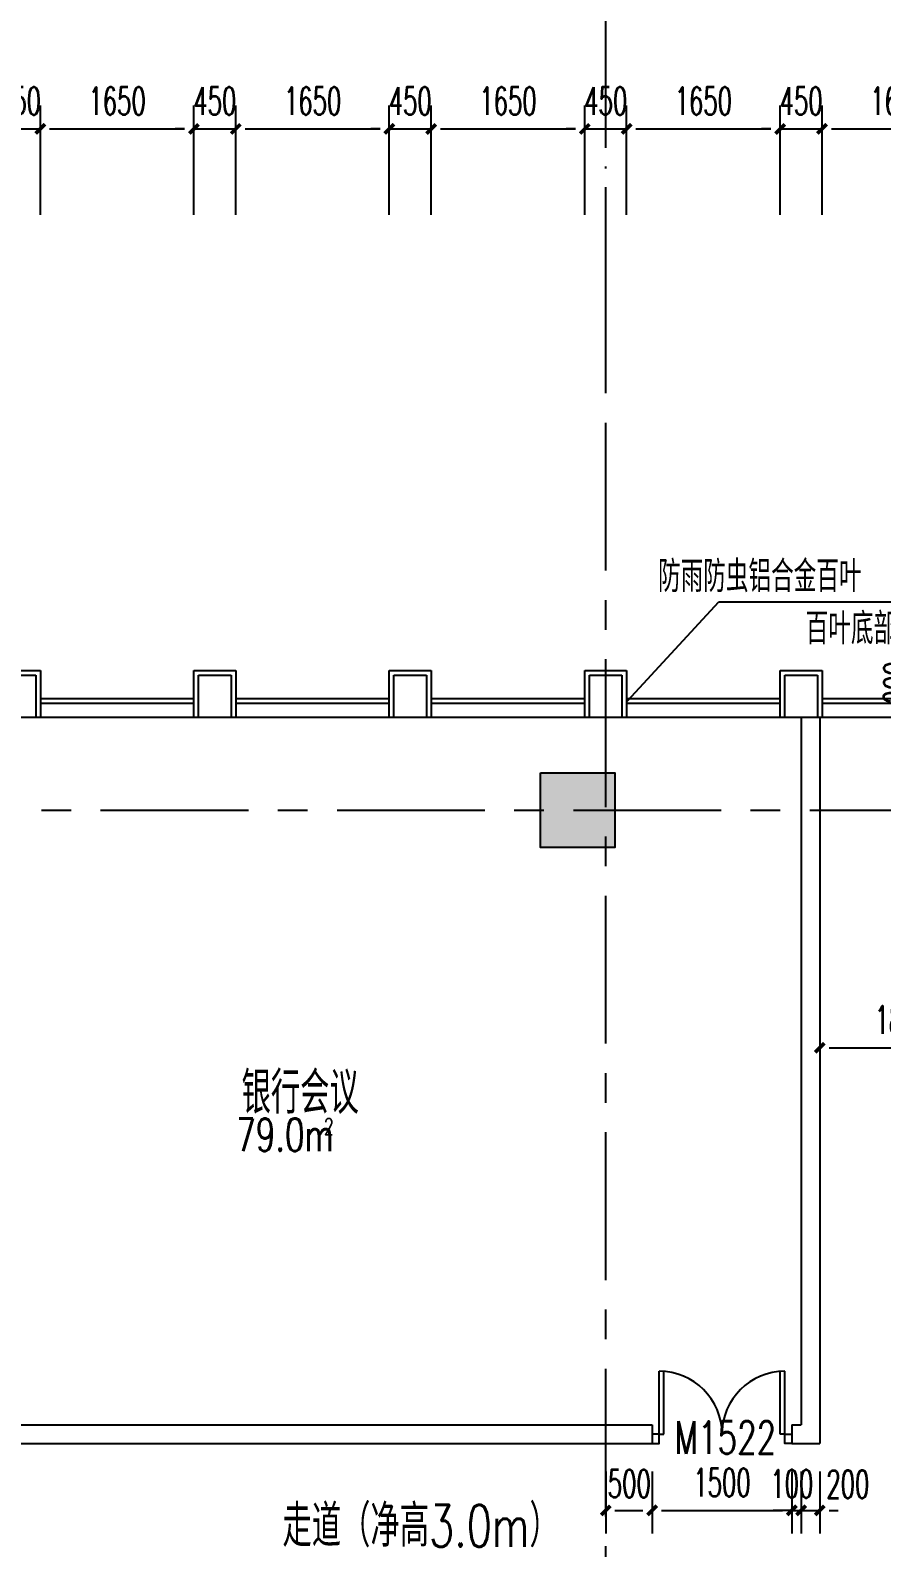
# Model space of a CAD drawing. Extents: x 824790 to 973415, y 4290613 to 4374713.
# Drawn here: x 879327 to 888476, y 4339276 to 4355572 of the extents above; entities that cross this region are included whole.
import ezdxf

# ---------------------------------------------------------------- set-up
doc = ezdxf.new("R2010")
doc.units = 0
doc.header["$LTSCALE"] = 1000
doc.header["$MEASUREMENT"] = 0
for name, pattern in [('ACAD_ISO08W100', [36, 24, -3, 6, -3]), ('CENTER', [50.8, 31.75, -6.35, 6.35, -6.35]), ('DOTE', [2.42, 2, -0.2, 0.02, -0.2])]:
    doc.linetypes.add(name, pattern=pattern)
doc.layers.get('0').update_dxf_attribs({"color": 255, "linetype": 'CONTINUOUS'})
for name, color, linetype in [('A-AREA-TEXT', 6, 'CONTINUOUS'), ('A-AXIS', 3, 'CONTINUOUS'), ('A-DIM', 201, 'CONTINUOUS'), ('A-DOTE', 8, 'ACAD_ISO08W100'), ('A-FIN-GRAN', 34, 'CONTINUOUS'), ('A-NOTE', 150, 'CONTINUOUS'), ('A-TEXT-CN', 31, 'CONTINUOUS'), ('A-WALL', 2, 'CONTINUOUS'), ('A-WINDOW', 4, 'CONTINUOUS'), ('A-WINDOW-TEXT', 93, 'CONTINUOUS'), ('DOTE', 17, 'DOTE'), ('HATCH-F252', 252, 'CONTINUOUS'), ('PUB_TEXT', 7, 'CONTINUOUS'), ('S-COLUMN', 1, 'CONTINUOUS'), ('WINDOW', 4, 'CONTINUOUS'), ('柱子', 9, 'CONTINUOUS')]:
    doc.layers.add(name, color=color, linetype=linetype)
doc.styles.add('_HZTXT', font='tjromans.shx', dxfattribs={"width": 0.7, "bigfont": 'tjhztxt.shx'})
doc.styles.add('_TCH_DIM', font='SIMPLEX', dxfattribs={"bigfont": 'GBCBIG'})
doc.styles.add('DIM_FONT', font='SIMPLEX.shx', dxfattribs={"width": 0.6, "bigfont": 'GBCBIG.shx'})
doc.styles.add('PRC-S', font='TJROMANS.shx', dxfattribs={"width": 0.7, "bigfont": 'hztxt.shx'})
doc.dimstyles.new('DIM100', dxfattribs={"dimscale": 100, "dimtxt": 3, "dimasz": 0.01, "dimexe": 1, "dimexo": 1, "dimgap": 1, "dimtad": 1, "dimdec": 0, "dimzin": 0, "dimdsep": 46, "dimtxsty": 'DIM_FONT', "dimblk1": 'h-_DIMX', "dimblk2": 'h-_DIMX', "dimsah": 1, "dimcen": 0.01, "dimclrd": 256, "dimclre": 256, "dimclrt": 7, "dimadec": 3, "dimazin": 0, "dimtfac": 1, "dimtdec": 0, "dimtix": 1, "dimtmove": 2, "dimatfit": 3, "dimldrblk": 'h-_DIMX', "dimfxl": 0, "dimtolj": 1, "dimtzin": 5, "dimarcsym": 0})
doc.dimstyles.new('DIMN', dxfattribs={"dimtxt": 300, "dimasz": 100, "dimexe": 250, "dimexo": 300, "dimgap": 150, "dimtad": 1, "dimdec": 0, "dimzin": 0, "dimdsep": 46, "dimtxsty": 'DIM_FONT', "dimblk": 'h-_ArchTick', "dimcen": 0.09, "dimclrt": 7, "dimazin": 2, "dimtfac": 1, "dimtdec": 0, "dimtix": 1, "dimtmove": 2, "dimatfit": 3, "dimfxl": 0, "dimtolj": 1, "dimtzin": 0, "dimarcsym": 0})

# ---------------------------------------------------------------- blocks, each defined once
blk = doc.blocks.new('h-_DIMX')
blk.add_line((-150, 0), (150, 0))
at = {"const_width": 50}
blk.add_lwpolyline([(-70, -70), (70, 70)], dxfattribs=at)
blk = doc.blocks.new('h-2层裙房幕墙')
at = {"layer": 'A-FIN-GRAN'}
for p, q in [((777586, 4036435), (778036, 4036435)), ((777636, 4036385), (777986, 4036385)), ((777986, 4036385), (777986, 4035935)), ((778036, 4036435), (778036, 4035935)), ((779686, 4035935), (779686, 4036435)), ((779686, 4036435), (780136, 4036435)), ((779736, 4035935), (779736, 4036385)), ((779736, 4036385), (780086, 4036385)), ((780086, 4036385), (780086, 4035935)), ((780136, 4036435), (780136, 4035935)), ((781786, 4035935), (781786, 4036435)), ((781786, 4036435), (782236, 4036435)), ((781836, 4035935), (781836, 4036385)), ((781836, 4036385), (782186, 4036385)), ((782186, 4036385), (782186, 4035935)), ((782236, 4036435), (782236, 4035935)), ((783886, 4035935), (783886, 4036435)), ((783886, 4036435), (784336, 4036435)), ((783886, 4035935), (783886, 4036435)), ((783886, 4036435), (784336, 4036435)), ((783936, 4035935), (783936, 4036385)), ((783936, 4036385), (784286, 4036385)), ((783936, 4035935), (783936, 4036385)), ((783936, 4036385), (784286, 4036385)), ((784286, 4036385), (784286, 4035935)), ((784286, 4036385), (784286, 4035935)), ((784336, 4036435), (784336, 4035935)), ((784336, 4036435), (784336, 4035935)), ((785986, 4035935), (785986, 4036435)), ((785986, 4036435), (786436, 4036435)), ((786036, 4035935), (786036, 4036385)), ((786036, 4036385), (786386, 4036385)), ((786386, 4036385), (786386, 4035935)), ((786436, 4036435), (786436, 4035935))]:
    blk.add_line(p, q, dxfattribs=at)
at = {"layer": 'WINDOW'}
for p, q in [((778036, 4036135), (779686, 4036135)), ((778036, 4036085), (779686, 4036085)), ((780136, 4036135), (781786, 4036135)), ((780136, 4036085), (781786, 4036085)), ((782236, 4036135), (783886, 4036135)), ((782236, 4036085), (783886, 4036085)), ((784336, 4036135), (785986, 4036135)), ((784336, 4036085), (785986, 4036085)), ((786436, 4036135), (788086, 4036135)), ((786436, 4036085), (788086, 4036085)), ((740234, 4035935), (801136, 4035935)), ((778036, 4035935), (779686, 4035935)), ((780136, 4035935), (781786, 4035935)), ((782236, 4035935), (783886, 4035935)), ((784336, 4035935), (785986, 4035935)), ((786436, 4035935), (788086, 4035935))]:
    blk.add_line(p, q, dxfattribs=at)
blk = doc.blocks.new('h-D15')
for p, q in [((75, 0), (75, 675)), ((125, 0), (125, 673.145601)), ((1375, 0), (1375, 673.145601)), ((1425, 0), (1425, 675)), ((75, 0), (125, 0)), ((1425, 0), (1375, 0))]:
    blk.add_line(p, q)
for points in [[(75, 0), (0, 0), (0, -100), (75, -100)], [(1425, 0), (1500, 0), (1500, -100), (1425, -100)]]:
    blk.add_lwpolyline(points, close=True)
for centre, start, end in [((75, 0), 0, 90), ((1425, 0), 90, 180)]:
    blk.add_arc(centre, 675, start, end)
blk = doc.blocks.new('h-qwwe')
at = {"layer": 'HATCH-F252'}
blk.add_hatch(color=256, dxfattribs=at).paths.add_polyline_path([(-400, 400), (400, 400), (400, -400), (-400, -400)])
at = {"layer": 'S-COLUMN', "color": 1}
blk.add_lwpolyline([(-400, 400), (400, 400), (400, -400), (-400, -400)], close=True, dxfattribs=at)
blk = doc.blocks.new('h-800zhu')
at = {"layer": '柱子'}
blk.add_blockref('h-qwwe', (-2555429, -1387131), dxfattribs=at)
blk = doc.blocks.new('h-_ArchTick')
at = {"color": 0, "linetype": 'ByBlock', "const_width": 0.4}
blk.add_lwpolyline([(-0.5, -0.5), (0.5, 0.5)], dxfattribs=at)
blk = doc.blocks.new('*D227')
at = {"layer": 'A-DIM', "color": 0, "lineweight": -2, "transparency": 16777216}
for p, q in [((888995, 4348295), (888995, 4348395)), ((889310, 4348195), (888745, 4348195)), ((888995, 4347995), (888995, 4348195)), ((889310, 4347995), (888745, 4347995)), ((888995, 4347895), (888995, 4347795))]:
    blk.add_line(p, q, dxfattribs=at)
at = {"layer": 'A-DIM', "color": 0, "lineweight": -2, "transparency": 16777216, "xscale": 100, "yscale": 100, "zscale": 100}
for p, rotation in [((888995, 4348195), 270), ((888995, 4347995), 90)]:
    blk.add_blockref('h-_ArchTick', p, dxfattribs=dict(at, rotation=rotation))
at = {"layer": 'A-DIM', "color": 7, "transparency": 16777216, "insert": (888650, 4348565), "char_height": 300, "attachment_point": 5, "rotation": 90, "style": 'DIM_FONT'}
blk.add_mtext('\\A1;200', dxfattribs=at)
blk = doc.blocks.new('*D393')
at = {"layer": 'A-DIM', "color": 0, "lineweight": -2, "transparency": 16777216}
for p, q in [((887835, 4353589), (887835, 4354763)), ((889485, 4353589), (889485, 4354763)), ((887935, 4354513), (889385, 4354513))]:
    blk.add_line(p, q, dxfattribs=at)
at = {"layer": 'A-DIM', "color": 0, "lineweight": -2, "transparency": 16777216, "xscale": 100, "yscale": 100, "zscale": 100, "rotation": 180}
blk.add_blockref('h-_ArchTick', (887835, 4354513), dxfattribs=at)
at = {"layer": 'A-DIM', "color": 0, "lineweight": -2, "transparency": 16777216, "xscale": 100, "yscale": 100, "zscale": 100}
blk.add_blockref('h-_ArchTick', (889485, 4354513), dxfattribs=at)
at = {"layer": 'A-DIM', "color": 7, "transparency": 16777216, "insert": (888660, 4354813), "char_height": 300, "attachment_point": 5, "style": 'DIM_FONT'}
blk.add_mtext('\\A1;1650', dxfattribs=at)
blk = doc.blocks.new('*D394')
at = {"layer": 'A-DIM', "color": 0, "lineweight": -2, "transparency": 16777216}
for p, q in [((887385, 4353589), (887385, 4354763)), ((887835, 4353589), (887835, 4354763)), ((887285, 4354513), (887185, 4354513)), ((887385, 4354513), (887835, 4354513)), ((887935, 4354513), (888035, 4354513))]:
    blk.add_line(p, q, dxfattribs=at)
at = {"layer": 'A-DIM', "color": 0, "lineweight": -2, "transparency": 16777216, "xscale": 100, "yscale": 100, "zscale": 100}
blk.add_blockref('h-_ArchTick', (887385, 4354513), dxfattribs=at)
at = {"layer": 'A-DIM', "color": 0, "lineweight": -2, "transparency": 16777216, "xscale": 100, "yscale": 100, "zscale": 100, "rotation": 180}
blk.add_blockref('h-_ArchTick', (887835, 4354513), dxfattribs=at)
at = {"layer": 'A-DIM', "color": 7, "transparency": 16777216, "insert": (887610, 4354813), "char_height": 300, "attachment_point": 5, "style": 'DIM_FONT'}
blk.add_mtext('\\A1;450', dxfattribs=at)
blk = doc.blocks.new('*D395')
at = {"layer": 'A-DIM', "color": 0, "lineweight": -2, "transparency": 16777216}
for p, q in [((885735, 4353589), (885735, 4354763)), ((887385, 4353589), (887385, 4354763)), ((885835, 4354513), (887285, 4354513))]:
    blk.add_line(p, q, dxfattribs=at)
at = {"layer": 'A-DIM', "color": 0, "lineweight": -2, "transparency": 16777216, "xscale": 100, "yscale": 100, "zscale": 100, "rotation": 180}
blk.add_blockref('h-_ArchTick', (885735, 4354513), dxfattribs=at)
at = {"layer": 'A-DIM', "color": 0, "lineweight": -2, "transparency": 16777216, "xscale": 100, "yscale": 100, "zscale": 100}
blk.add_blockref('h-_ArchTick', (887385, 4354513), dxfattribs=at)
at = {"layer": 'A-DIM', "color": 7, "transparency": 16777216, "insert": (886560, 4354813), "char_height": 300, "attachment_point": 5, "style": 'DIM_FONT'}
blk.add_mtext('\\A1;1650', dxfattribs=at)
blk = doc.blocks.new('*D396')
at = {"layer": 'A-DIM', "color": 0, "lineweight": -2, "transparency": 16777216}
for p, q in [((885285, 4353589), (885285, 4354763)), ((885735, 4353589), (885735, 4354763)), ((885185, 4354513), (885085, 4354513)), ((885285, 4354513), (885735, 4354513)), ((885835, 4354513), (885935, 4354513))]:
    blk.add_line(p, q, dxfattribs=at)
at = {"layer": 'A-DIM', "color": 0, "lineweight": -2, "transparency": 16777216, "xscale": 100, "yscale": 100, "zscale": 100}
blk.add_blockref('h-_ArchTick', (885285, 4354513), dxfattribs=at)
at = {"layer": 'A-DIM', "color": 0, "lineweight": -2, "transparency": 16777216, "xscale": 100, "yscale": 100, "zscale": 100, "rotation": 180}
blk.add_blockref('h-_ArchTick', (885735, 4354513), dxfattribs=at)
at = {"layer": 'A-DIM', "color": 7, "transparency": 16777216, "insert": (885510, 4354813), "char_height": 300, "attachment_point": 5, "style": 'DIM_FONT'}
blk.add_mtext('\\A1;450', dxfattribs=at)
blk = doc.blocks.new('*D397')
at = {"layer": 'A-DIM', "color": 0, "lineweight": -2, "transparency": 16777216}
for p, q in [((883635, 4353589), (883635, 4354763)), ((885285, 4353589), (885285, 4354763)), ((883735, 4354513), (885185, 4354513))]:
    blk.add_line(p, q, dxfattribs=at)
at = {"layer": 'A-DIM', "color": 0, "lineweight": -2, "transparency": 16777216, "xscale": 100, "yscale": 100, "zscale": 100, "rotation": 180}
blk.add_blockref('h-_ArchTick', (883635, 4354513), dxfattribs=at)
at = {"layer": 'A-DIM', "color": 0, "lineweight": -2, "transparency": 16777216, "xscale": 100, "yscale": 100, "zscale": 100}
blk.add_blockref('h-_ArchTick', (885285, 4354513), dxfattribs=at)
at = {"layer": 'A-DIM', "color": 7, "transparency": 16777216, "insert": (884460, 4354813), "char_height": 300, "attachment_point": 5, "style": 'DIM_FONT'}
blk.add_mtext('\\A1;1650', dxfattribs=at)
blk = doc.blocks.new('*D398')
at = {"layer": 'A-DIM', "color": 0, "lineweight": -2, "transparency": 16777216}
for p, q in [((883185, 4353589), (883185, 4354763)), ((883635, 4353589), (883635, 4354763)), ((883085, 4354513), (882985, 4354513)), ((883185, 4354513), (883635, 4354513)), ((883735, 4354513), (883835, 4354513))]:
    blk.add_line(p, q, dxfattribs=at)
at = {"layer": 'A-DIM', "color": 0, "lineweight": -2, "transparency": 16777216, "xscale": 100, "yscale": 100, "zscale": 100}
blk.add_blockref('h-_ArchTick', (883185, 4354513), dxfattribs=at)
at = {"layer": 'A-DIM', "color": 0, "lineweight": -2, "transparency": 16777216, "xscale": 100, "yscale": 100, "zscale": 100, "rotation": 180}
blk.add_blockref('h-_ArchTick', (883635, 4354513), dxfattribs=at)
at = {"layer": 'A-DIM', "color": 7, "transparency": 16777216, "insert": (883410, 4354813), "char_height": 300, "attachment_point": 5, "style": 'DIM_FONT'}
blk.add_mtext('\\A1;450', dxfattribs=at)
blk = doc.blocks.new('*D399')
at = {"layer": 'A-DIM', "color": 0, "lineweight": -2, "transparency": 16777216}
for p, q in [((881535, 4353589), (881535, 4354763)), ((883185, 4353589), (883185, 4354763)), ((881635, 4354513), (883085, 4354513))]:
    blk.add_line(p, q, dxfattribs=at)
at = {"layer": 'A-DIM', "color": 0, "lineweight": -2, "transparency": 16777216, "xscale": 100, "yscale": 100, "zscale": 100, "rotation": 180}
blk.add_blockref('h-_ArchTick', (881535, 4354513), dxfattribs=at)
at = {"layer": 'A-DIM', "color": 0, "lineweight": -2, "transparency": 16777216, "xscale": 100, "yscale": 100, "zscale": 100}
blk.add_blockref('h-_ArchTick', (883185, 4354513), dxfattribs=at)
at = {"layer": 'A-DIM', "color": 7, "transparency": 16777216, "insert": (882360, 4354813), "char_height": 300, "attachment_point": 5, "style": 'DIM_FONT'}
blk.add_mtext('\\A1;1650', dxfattribs=at)
blk = doc.blocks.new('*D400')
at = {"layer": 'A-DIM', "color": 0, "lineweight": -2, "transparency": 16777216}
for p, q in [((881085, 4353589), (881085, 4354763)), ((881535, 4353589), (881535, 4354763)), ((880985, 4354513), (880885, 4354513)), ((881085, 4354513), (881535, 4354513)), ((881635, 4354513), (881735, 4354513))]:
    blk.add_line(p, q, dxfattribs=at)
at = {"layer": 'A-DIM', "color": 0, "lineweight": -2, "transparency": 16777216, "xscale": 100, "yscale": 100, "zscale": 100}
blk.add_blockref('h-_ArchTick', (881085, 4354513), dxfattribs=at)
at = {"layer": 'A-DIM', "color": 0, "lineweight": -2, "transparency": 16777216, "xscale": 100, "yscale": 100, "zscale": 100, "rotation": 180}
blk.add_blockref('h-_ArchTick', (881535, 4354513), dxfattribs=at)
at = {"layer": 'A-DIM', "color": 7, "transparency": 16777216, "insert": (881310, 4354813), "char_height": 300, "attachment_point": 5, "style": 'DIM_FONT'}
blk.add_mtext('\\A1;450', dxfattribs=at)
blk = doc.blocks.new('*D401')
at = {"layer": 'A-DIM', "color": 0, "lineweight": -2, "transparency": 16777216}
for p, q in [((879435, 4353589), (879435, 4354763)), ((881085, 4353589), (881085, 4354763)), ((879535, 4354513), (880985, 4354513))]:
    blk.add_line(p, q, dxfattribs=at)
at = {"layer": 'A-DIM', "color": 0, "lineweight": -2, "transparency": 16777216, "xscale": 100, "yscale": 100, "zscale": 100, "rotation": 180}
blk.add_blockref('h-_ArchTick', (879435, 4354513), dxfattribs=at)
at = {"layer": 'A-DIM', "color": 0, "lineweight": -2, "transparency": 16777216, "xscale": 100, "yscale": 100, "zscale": 100}
blk.add_blockref('h-_ArchTick', (881085, 4354513), dxfattribs=at)
at = {"layer": 'A-DIM', "color": 7, "transparency": 16777216, "insert": (880260, 4354813), "char_height": 300, "attachment_point": 5, "style": 'DIM_FONT'}
blk.add_mtext('\\A1;1650', dxfattribs=at)
blk = doc.blocks.new('*D402')
at = {"layer": 'A-DIM', "color": 0, "lineweight": -2, "transparency": 16777216}
for p, q in [((878985, 4353589), (878985, 4354763)), ((879435, 4353589), (879435, 4354763)), ((878885, 4354513), (878785, 4354513)), ((878985, 4354513), (879435, 4354513)), ((879535, 4354513), (879635, 4354513))]:
    blk.add_line(p, q, dxfattribs=at)
at = {"layer": 'A-DIM', "color": 0, "lineweight": -2, "transparency": 16777216, "xscale": 100, "yscale": 100, "zscale": 100}
blk.add_blockref('h-_ArchTick', (878985, 4354513), dxfattribs=at)
at = {"layer": 'A-DIM', "color": 0, "lineweight": -2, "transparency": 16777216, "xscale": 100, "yscale": 100, "zscale": 100, "rotation": 180}
blk.add_blockref('h-_ArchTick', (879435, 4354513), dxfattribs=at)
at = {"layer": 'A-DIM', "color": 7, "transparency": 16777216, "insert": (879210, 4354813), "char_height": 300, "attachment_point": 5, "style": 'DIM_FONT'}
blk.add_mtext('\\A1;450', dxfattribs=at)
blk = doc.blocks.new('*D722')
at = {"layer": 'A-DIM', "color": 0, "lineweight": -2, "transparency": 16777216}
for p, q in [((887810, 4344681), (887810, 4344395)), ((889610, 4344681), (889610, 4344395)), ((887910, 4344645), (889510, 4344645))]:
    blk.add_line(p, q, dxfattribs=at)
at = {"layer": 'A-DIM', "color": 0, "lineweight": -2, "transparency": 16777216, "xscale": 100, "yscale": 100, "zscale": 100, "rotation": 180}
blk.add_blockref('h-_ArchTick', (887810, 4344645), dxfattribs=at)
at = {"layer": 'A-DIM', "color": 0, "lineweight": -2, "transparency": 16777216, "xscale": 100, "yscale": 100, "zscale": 100}
blk.add_blockref('h-_ArchTick', (889610, 4344645), dxfattribs=at)
at = {"layer": 'A-DIM', "color": 7, "transparency": 16777216, "insert": (888710, 4344945), "char_height": 300, "attachment_point": 5, "style": 'DIM_FONT'}
blk.add_mtext('\\A1;1800', dxfattribs=at)
blk = doc.blocks.new('*D732')
at = {"layer": 'A-DIM', "color": 0, "lineweight": -2, "transparency": 16777216}
for p, q in [((885510, 4340095), (885510, 4339426)), ((886010, 4340095), (886010, 4339426)), ((885610, 4339676), (885910, 4339676))]:
    blk.add_line(p, q, dxfattribs=at)
at = {"layer": 'A-DIM', "color": 0, "lineweight": -2, "transparency": 16777216, "xscale": 100, "yscale": 100, "zscale": 100, "rotation": 180}
blk.add_blockref('h-_ArchTick', (885510, 4339676), dxfattribs=at)
at = {"layer": 'A-DIM', "color": 0, "lineweight": -2, "transparency": 16777216, "xscale": 100, "yscale": 100, "zscale": 100}
blk.add_blockref('h-_ArchTick', (886010, 4339676), dxfattribs=at)
at = {"layer": 'A-DIM', "color": 7, "transparency": 16777216, "insert": (885764, 4339963), "char_height": 300, "attachment_point": 5, "style": 'DIM_FONT'}
blk.add_mtext('\\A1;500', dxfattribs=at)
blk = doc.blocks.new('*D733')
at = {"layer": 'A-DIM', "color": 0, "lineweight": -2, "transparency": 16777216}
for p, q in [((886010, 4340095), (886010, 4339426)), ((887510, 4340095), (887510, 4339426)), ((886110, 4339676), (887410, 4339676))]:
    blk.add_line(p, q, dxfattribs=at)
at = {"layer": 'A-DIM', "color": 0, "lineweight": -2, "transparency": 16777216, "xscale": 100, "yscale": 100, "zscale": 100, "rotation": 180}
blk.add_blockref('h-_ArchTick', (886010, 4339676), dxfattribs=at)
at = {"layer": 'A-DIM', "color": 0, "lineweight": -2, "transparency": 16777216, "xscale": 100, "yscale": 100, "zscale": 100}
blk.add_blockref('h-_ArchTick', (887510, 4339676), dxfattribs=at)
at = {"layer": 'A-DIM', "color": 7, "transparency": 16777216, "insert": (886760, 4339976), "char_height": 300, "attachment_point": 5, "style": 'DIM_FONT'}
blk.add_mtext('\\A1;1500', dxfattribs=at)
blk = doc.blocks.new('*D734')
at = {"layer": 'A-DIM', "color": 0, "lineweight": -2, "transparency": 16777216}
for p, q in [((887510, 4340095), (887510, 4339426)), ((887610, 4340095), (887610, 4339426)), ((887410, 4339676), (887310, 4339676)), ((887510, 4339676), (887610, 4339676)), ((887710, 4339676), (887810, 4339676))]:
    blk.add_line(p, q, dxfattribs=at)
at = {"layer": 'A-DIM', "color": 0, "lineweight": -2, "transparency": 16777216, "xscale": 100, "yscale": 100, "zscale": 100}
blk.add_blockref('h-_ArchTick', (887510, 4339676), dxfattribs=at)
at = {"layer": 'A-DIM', "color": 0, "lineweight": -2, "transparency": 16777216, "xscale": 100, "yscale": 100, "zscale": 100, "rotation": 180}
blk.add_blockref('h-_ArchTick', (887610, 4339676), dxfattribs=at)
at = {"layer": 'A-DIM', "color": 7, "transparency": 16777216, "insert": (887510, 4339962), "char_height": 300, "attachment_point": 5, "style": 'DIM_FONT'}
blk.add_mtext('\\A1;100', dxfattribs=at)
blk = doc.blocks.new('*D735')
at = {"layer": 'A-DIM', "color": 0, "lineweight": -2, "transparency": 16777216}
for p, q in [((887610, 4340095), (887610, 4339426)), ((887810, 4340095), (887810, 4339426)), ((887510, 4339676), (887410, 4339676)), ((887610, 4339676), (887810, 4339676)), ((887910, 4339676), (888010, 4339676))]:
    blk.add_line(p, q, dxfattribs=at)
at = {"layer": 'A-DIM', "color": 0, "lineweight": -2, "transparency": 16777216, "xscale": 100, "yscale": 100, "zscale": 100}
blk.add_blockref('h-_ArchTick', (887610, 4339676), dxfattribs=at)
at = {"layer": 'A-DIM', "color": 0, "lineweight": -2, "transparency": 16777216, "xscale": 100, "yscale": 100, "zscale": 100, "rotation": 180}
blk.add_blockref('h-_ArchTick', (887810, 4339676), dxfattribs=at)
at = {"layer": 'A-DIM', "color": 7, "transparency": 16777216, "insert": (888113, 4339956), "char_height": 300, "attachment_point": 5, "style": 'DIM_FONT'}
blk.add_mtext('\\A1;200', dxfattribs=at)
blk = doc.blocks.new('h-wrt')
at = {"layer": 'A-DOTE', "linetype": 'CENTER', "ltscale": 0.05}
for p, q in [((-2555128.9, -1784214.6), (-2555128.9, -1744636.2)), ((-2603736, -1751229), (-2483728.3, -1751229))]:
    blk.add_line(p, q, dxfattribs=at)
at = {"layer": 'A-AXIS'}
for base, p1, p2 in [((-2487228.9, -1740710.9), (-2600528.9, -1746536.2), (-2487228.9, -1746636.2)), ((-2555128.9, -1742310.9), (-2563528.9, -1746636.2), (-2555128.9, -1746636.2)), ((-2546728.9, -1742310.9), (-2555128.9, -1746636.2), (-2546728.9, -1746636.2))]:
    blk.add_linear_dim(base=base, p1=p1, p2=p2, dimstyle='DIM100', dxfattribs=at).render()

msp = doc.modelspace()

# ---------------------------------------------------------------- linework, layer by layer
at = {"layer": 'A-NOTE'}
for p, q in [((885744.7, 4348371.9), (886727.5, 4349433)), ((886727.5, 4349433), (890079.1, 4349433))]:
    msp.add_line(p, q, dxfattribs=at)
at = {"layer": 'A-WALL'}
for p, q in [((887609.9, 4348195.4), (887609.9, 4340595.4)), ((887809.9, 4348195.4), (887809.9, 4340395.4)), ((878809.9, 4340595.4), (886009.9, 4340595.4)), ((886009.9, 4340595.4), (886009.9, 4340395.4)), ((887509.9, 4340595.4), (887509.9, 4340395.4)), ((887509.9, 4340595.4), (887609.9, 4340595.4)), ((878809.9, 4340395.4), (886009.9, 4340395.4)), ((887509.9, 4340395.4), (887809.9, 4340395.4))]:
    msp.add_line(p, q, dxfattribs=at)

# ---------------------------------------------------------------- block references
at = {"layer": 'A-WINDOW'}
for name, p in [('h-2层裙房幕墙', (101399, 312260.4)), ('h-D15', (886009.9, 4340495.4))]:
    msp.add_blockref(name, p, dxfattribs=at)
at = {"layer": 'DOTE'}
msp.add_blockref('h-wrt', (3440638.8, 6098424.3), dxfattribs=at)
at = {"layer": 'S-COLUMN'}
msp.add_blockref('h-800zhu', (3440638.8, 5734326.8), dxfattribs=at)

# ---------------------------------------------------------------- texts
at = {"layer": 'A-AREA-TEXT', "style": '_HZTXT', "width": 0.7}
for s, height, p in [('79.0m', 350, (881539.5, 4343535.4)), ('2', 175, (882481.8, 4343710.4))]:
    msp.add_text(s, height=height, dxfattribs=at).set_placement(p)
at = {"layer": 'A-TEXT-CN', "style": 'PRC-S', "width": 0.7}
for s, p in [('银行会议', (881597, 4343936.7)), ('走道（净高3.0m）', (882036.6, 4339285.4))]:
    msp.add_text(s, height=450, dxfattribs=at).set_placement(p)
at = {"layer": 'A-WINDOW-TEXT', "style": 'PRC-S', "width": 0.7}
msp.add_text('M1522', height=350, dxfattribs=at).set_placement((886250.2, 4340283.6))
at = {"layer": 'PUB_TEXT', "style": '_TCH_DIM'}
for s, p in [('防雨防虫铝合金百叶', (886072.4, 4349538)), ('百叶底部标高', (887659.6, 4348978))]:
    msp.add_text(s, height=337.59, dxfattribs=at).set_placement(p)

# ---------------------------------------------------------------- dimensions: what is measured, and where the dimension line sits
at = {"layer": 'A-DIM'}
for p1, p2, distance, picture, middle in [((878984.9, 4353289.1), (879434.9, 4353289.1), 1224.3, '*D402', (879209.9, 4354813.4)), ((879434.9, 4353289.1), (881084.9, 4353289.1), 1224.3, '*D401', (880259.9, 4354813.4)), ((881084.9, 4353289.1), (881534.9, 4353289.1), 1224.3, '*D400', (881309.9, 4354813.4)), ((881534.9, 4353289.1), (883184.9, 4353289.1), 1224.3, '*D399', (882359.9, 4354813.4)), ((883184.9, 4353289.1), (883634.9, 4353289.1), 1224.3, '*D398', (883409.9, 4354813.4)), ((883634.9, 4353289.1), (885284.9, 4353289.1), 1224.3, '*D397', (884459.9, 4354813.4)), ((885284.9, 4353289.1), (885734.9, 4353289.1), 1224.3, '*D396', (885509.9, 4354813.4)), ((885734.9, 4353289.1), (887384.9, 4353289.1), 1224.3, '*D395', (886559.9, 4354813.4)), ((887384.9, 4353289.1), (887834.9, 4353289.1), 1224.3, '*D394', (887609.9, 4354813.4)), ((887834.9, 4353289.1), (889484.9, 4353289.1), 1224.3, '*D393', (888659.9, 4354813.4)), ((887809.9, 4344980.8), (889609.9, 4344980.8), -336.2, '*D722', (888709.9, 4344944.6)), ((886009.9, 4340395.4), (887509.9, 4340395.4), -719.2, '*D733', (886759.9, 4339976.2))]:
    dim = msp.add_aligned_dim(p1=p1, p2=p2, distance=distance, dimstyle='DIMN', dxfattribs=at)
    dim.commit()
    dim.dimension.update_dxf_attribs({"geometry": picture, "text_midpoint": middle})
for base, p1, p2, angle, picture, middle in [((888995.1, 4348195.4), (889609.9, 4347995.4), (889609.9, 4348195.4), 90, '*D227', (888650.1, 4348565.4)), ((886009.9, 4339676.2), (885509.9, 4340395.4), (886009.9, 4340395.4), 0, '*D732', (885764.2, 4339962.6)), ((887609.9, 4339676.2), (887509.9, 4340395.4), (887609.9, 4340395.4), 0, '*D734', (887509.9, 4339961.6)), ((887809.9, 4339676.2), (887609.9, 4340395.4), (887809.9, 4340395.4), 0, '*D735', (888112.6, 4339956))]:
    dim = msp.add_linear_dim(base=base, p1=p1, p2=p2, angle=angle, dimstyle='DIMN', dxfattribs=at)
    dim.commit()
    dim.dimension.update_dxf_attribs({"geometry": picture, "text_midpoint": middle, "dimtype": 129})

doc.saveas('drawing.dxf')
